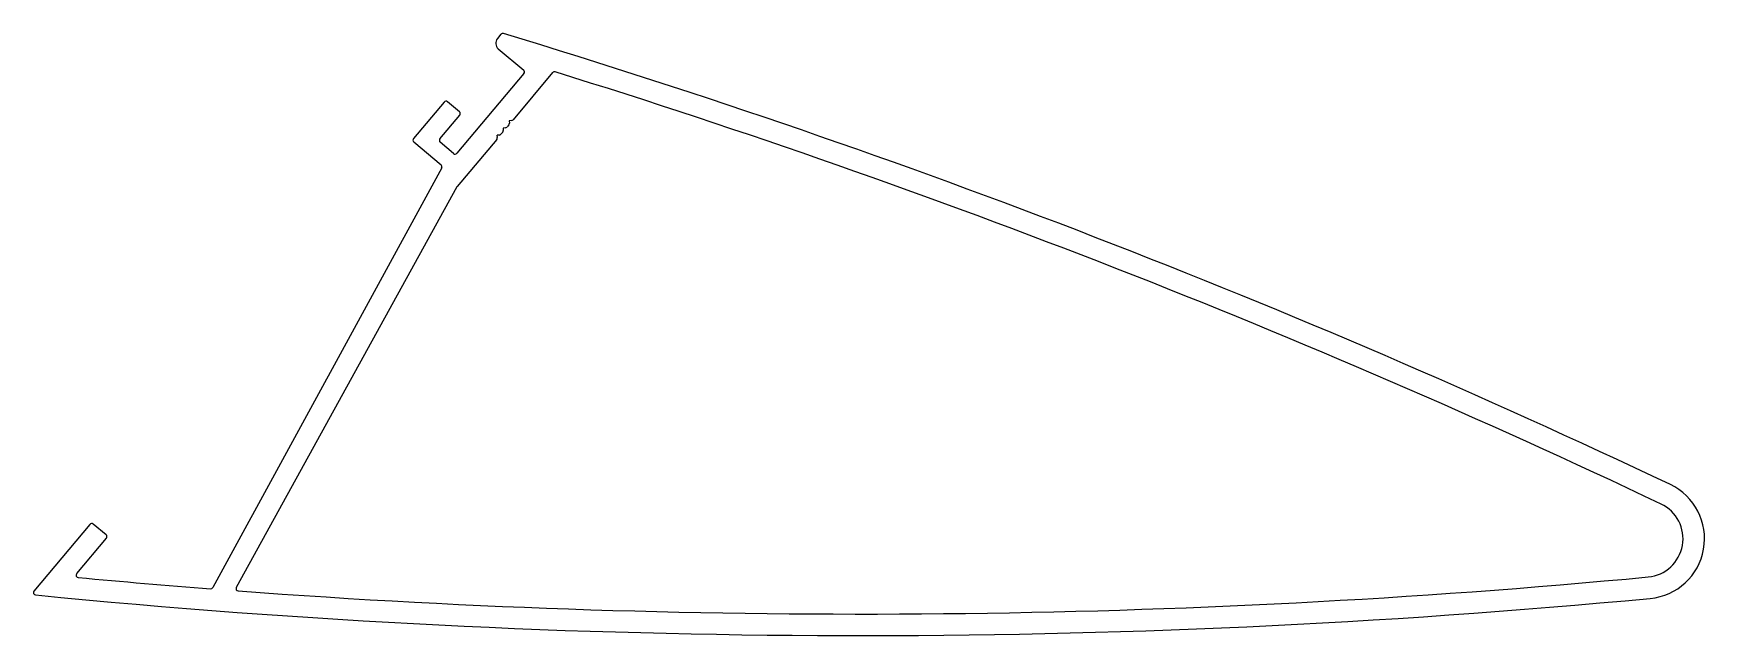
# Model space of a CAD drawing. Header units: inches. Extents: x -94 to 83, y 1 to 64.
import ezdxf

# ---------------------------------------------------------------- set-up
doc = ezdxf.new("R2010")
doc.units = ezdxf.units.IN
doc.header["$MEASUREMENT"] = 0
doc.layers.add('5', color=7, linetype='Continuous')

msp = doc.modelspace()

# ---------------------------------------------------------------- linework, layer by layer
at = {"layer": '5', "color": 7, "linetype": 'Continuous'}
for p, q in [((-44.44, 64.39), (-44.82, 63.93)), ((-44.72, 62.86), (-42.03, 60.6)), ((-38.96, 60.32), (-43.15, 55.33)), ((-42, 60.24), (-49.1, 51.78)), ((-50.46, 57.2), (-53.71, 53.33)), ((-48.84, 56.17), (-50.11, 57.23)), ((-50.92, 53.3), (-48.81, 55.81)), ((-43.57, 55.21), (-43.55, 54.97)), ((-43.32, 55.24), (-43.56, 55.22)), ((-43.15, 55.33), (-43.15, 55.33)), ((-44.89, 53.25), (-49.08, 48.26)), ((-44.86, 53.68), (-44.83, 53.43)), ((-44.61, 53.71), (-44.85, 53.68)), ((-44.25, 54.02), (-44.44, 53.79)), ((-44.44, 53.79), (-44.25, 54.02)), ((-44.25, 54.02), (-44.44, 53.79)), ((-44.44, 53.79), (-44.25, 54.02)), ((-44.25, 54.02), (-44.44, 53.79)), ((-44.25, 54.02), (-44.25, 54.02)), ((-43.96, 54.47), (-44.21, 54.45)), ((-44.21, 54.44), (-44.19, 54.2)), ((-43.61, 54.78), (-43.79, 54.56)), ((-53.68, 52.97), (-50.78, 50.54)), ((-49.46, 51.75), (-50.89, 52.95)), ((-50.72, 50.22), (-74.99, 5.74)), ((-49.11, 48.22), (-72.5, 5.76)), ((-88.02, 12.44), (-93.95, 5.38)), ((-86.3, 11.33), (-87.67, 12.47)), ((-89.42, 7.22), (-86.27, 10.98))]:
    msp.add_line(p, q, dxfattribs=at)
for centre, radius, start, end in [((-44.23, 63.44), 0.762, 140.0034, 230), ((-44.24, 64.22), 0.254, 73.1362, 140.0034), ((-302.77, -788.62), 891.42, 64.60345, 73.13623), ((-42.2, 60.4), 0.254, 319.9993, 50), ((-38.76, 60.15), 0.262, 72.7221, 140), ((-302.77, -788.62), 889.14, 64.60345, 72.72211), ((-50.27, 57.04), 0.254, 50.0016, 139.9989), ((-49, 55.98), 0.254, 319.9968, 50.0016), ((-43.8, 54.94), 0.25, 320, 5), ((-43.56, 55.21), 0.008, 95, 185), ((-43.34, 55.49), 0.25, 275, 320), ((-53.52, 53.17), 0.254, 139.9989, 230.0025), ((-50.72, 53.14), 0.254, 139.9968, 230.0034), ((-45.08, 53.41), 0.25, 320, 5), ((-44.85, 53.68), 0.008, 95, 185), ((-44.63, 53.95), 0.25, 275, 320), ((-44.44, 54.18), 0.25, 320, 5), ((-44.2, 54.44), 0.008, 95, 185), ((-43.99, 54.72), 0.25, 275, 320), ((-49.3, 51.94), 0.254, 230.0034, 319.9993), ((-50.95, 50.35), 0.254, 331.3904, 50.0025), ((-48.89, 48.1), 0.25, 140, 151.1491), ((76.82, 10.92), 6.35, 275.3882, 64.6035), ((76.82, 10.92), 4.07, 275.3882, 64.6035), ((-87.83, 12.28), 0.254, 50.0034, 139.9989), ((-86.46, 11.14), 0.25, 319.9982, 50.0011), ((-89.23, 7.06), 0.25, 139.9982, 264.644), ((-93.76, 5.21), 0.254, 139.9989, 264.3673), ((-7.05, 883.57), 880.6, 264.64402, 265.56001), ((-75.21, 5.86), 0.25, 265.56, 331.3904), ((-72.28, 5.64), 0.25, 151.1491, 265.7422), ((-6.29, 892.08), 889.14, 265.74225, 275.38817), ((-6.29, 892.08), 891.42, 264.36732, 275.38817)]:
    msp.add_arc(centre, radius, start, end, dxfattribs=at)

doc.saveas('drawing.dxf')
